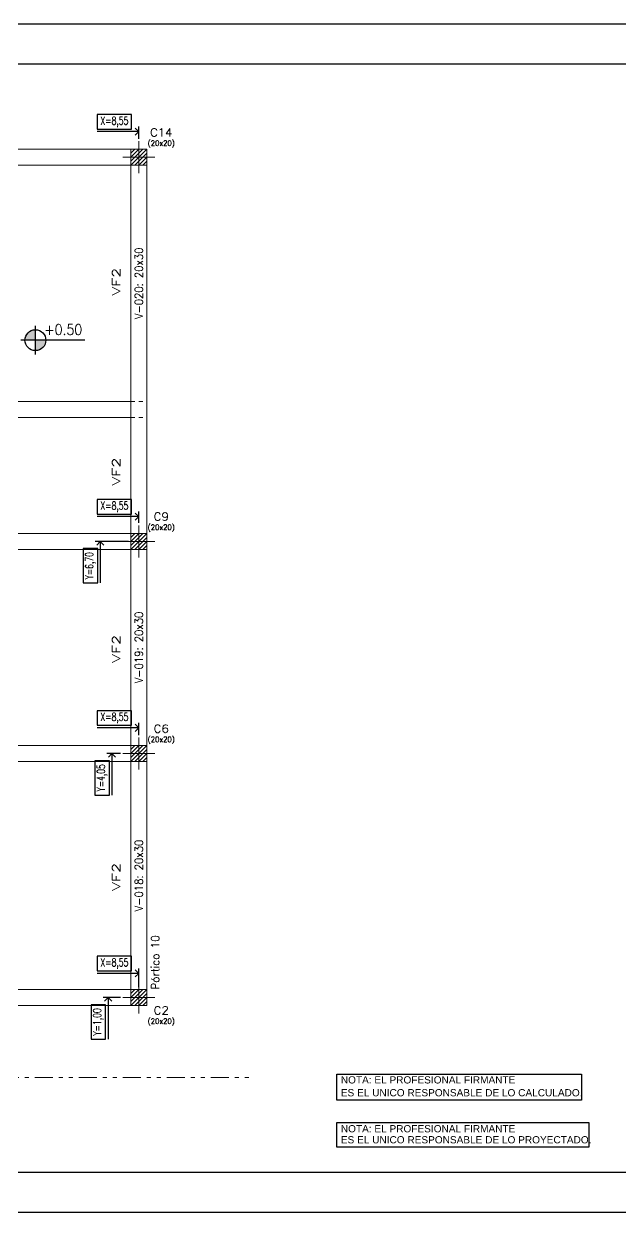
# Model space of a CAD drawing. Header units: millimetres. Extents: x 2686.2 to 2770.2, y 1378.2 to 1450.
# Drawn here: x 2708.4 to 2723.3, y 1420.25 to 1449.95 of the extents above; entities that cross this region are included whole.
import ezdxf
from ezdxf.enums import TextEntityAlignment as Align

# ---------------------------------------------------------------- set-up
doc = ezdxf.new("R2010")
doc.units = ezdxf.units.MM
doc.linetypes.add('CYPE_PUNTO', pattern=[0.075, 0, -0.075])
doc.linetypes.add('CYPE_RAYAPUNTOPUNTO', pattern=[0.45, 0.225, -0.075, 0, -0.075, 0, -0.075])
for name, color, linetype, lineweight in [('0.40', 3, 'Continuous', 40), ('COLUMNA_DIM', 4, 'Continuous', 9), ('COLUMNA_RAYA', 4, 'Continuous', 0), ('COLUMNA_REF', 3, 'Continuous', 9), ('COLUMNAS_EJES', 1, 'Continuous', 0), ('COTA-NIVE-CORT-100', 2, 'Continuous', 13), ('COTAS_REPLANTEO', 3, 'CYPE_RAYAPUNTOPUNTO', 0), ('PILAR_HORMIGON', 2, 'Continuous', 20), ('VIG_CARAS', 5, 'Continuous', 9), ('VIG_DIM_VIGAS', 3, 'Continuous', 9), ('VIG_INT_DESC', 6, 'Continuous', 0), ('VIG_REF_PORTICOS', 3, 'Continuous', 9)]:
    doc.layers.add(name, color=color, linetype=linetype, lineweight=lineweight)
doc.layers.add('00-FORMATO', color=7, linetype='Continuous')
doc.layers.add('COTAS-PARCIALES', color=2, linetype='Continuous')
doc.styles.add('CYPETXT', font='romans__.ttf', dxfattribs={"height": 0.2})
doc.styles.add('Estilo1', font='romans.shx', dxfattribs={"width": 0.85, "height": 0.12})
doc.styles.add('FORMATO', font='swiss.ttf')
doc.styles.add('ROMANS-ICR', font='romans.shx', dxfattribs={"width": 0.7})
doc.dimstyles.new('COTA 1-100 Prog. X', dxfattribs={"dimscale": 0.1, "dimtxt": 2, "dimasz": 1.8, "dimexe": 1.25, "dimexo": 0.625, "dimgap": -0.625, "dimtad": 1, "dimjust": 2, "dimlfac": 0.5, "dimzin": 1, "dimtxsty": 'ROMANS-ICR', "dimblk": 'OPEN90', "dimcen": 2.5, "dimse1": 1, "dimsd1": 1, "dimclrt": 3, "dimadec": 0, "dimazin": 0, "dimtfac": 1, "dimtmove": 0, "dimatfit": 3, "dimfxl": 1.25, "dimarcsym": 0})
doc.dimstyles.new('COTA 1-100 Prog.Y', dxfattribs={"dimscale": 0.1, "dimtxt": 2, "dimasz": 1.8, "dimexe": 1.25, "dimexo": 0.625, "dimgap": -0.625, "dimtad": 1, "dimjust": 2, "dimlfac": 0.5, "dimzin": 1, "dimtxsty": 'ROMANS-ICR', "dimblk": 'OPEN90', "dimcen": 2.5, "dimse1": 1, "dimsd1": 1, "dimclrt": 3, "dimadec": 0, "dimazin": 0, "dimtfac": 1, "dimtmove": 0, "dimatfit": 3, "dimfxl": 1.25, "dimarcsym": 0})

# ---------------------------------------------------------------- blocks, each defined once
blk = doc.blocks.new('Ejes de la columna')
at = {"layer": 'COLUMNAS_EJES'}
for p, q in [((0, -0.5), (0, 0.5)), ((-0.5, 0), (0.5, 0))]:
    blk.add_line(p, q, dxfattribs=at)
blk = doc.blocks.new('20561296-RAYADO C2')
at = {"layer": 'COLUMNA_RAYA'}
for p, q in [((-0.002, -0.002), (0.002, 0.002)), ((-0.002, -0.001), (0.001, 0.002)), ((-0.002, 0), (0, 0.002)), ((-0.002, 0.001), (-0.001, 0.002)), ((-0.001, -0.002), (0.002, 0.001)), ((0, -0.002), (0.002, 0)), ((0.001, -0.002), (0.002, -0.001))]:
    blk.add_line(p, q, dxfattribs=at)
blk = doc.blocks.new('20561296-RAYADO C6')
at = {"layer": 'COLUMNA_RAYA'}
for p, q in [((-0.002, -0.002), (0.002, 0.002)), ((-0.002, -0.001), (0.001, 0.002)), ((-0.002, 0), (0, 0.002)), ((-0.002, 0.001), (-0.001, 0.002)), ((-0.001, -0.002), (0.002, 0.001)), ((0, -0.002), (0.002, 0)), ((0.001, -0.002), (0.002, -0.001))]:
    blk.add_line(p, q, dxfattribs=at)
blk = doc.blocks.new('20561296-RAYADO C9')
at = {"layer": 'COLUMNA_RAYA'}
for p, q in [((-0.002, -0.002), (0.002, 0.002)), ((-0.002, -0.001), (0.001, 0.002)), ((-0.002, 0), (0, 0.002)), ((-0.002, 0.001), (-0.001, 0.002)), ((-0.001, -0.002), (0.002, 0.001)), ((0, -0.002), (0.002, 0)), ((0.001, -0.002), (0.002, -0.001))]:
    blk.add_line(p, q, dxfattribs=at)
blk = doc.blocks.new('20561296-RAYADO C14')
at = {"layer": 'COLUMNA_RAYA'}
for p, q in [((-0.002, -0.002), (0.002, 0.002)), ((-0.002, -0.001), (0.001, 0.002)), ((-0.002, 0), (0, 0.002)), ((-0.002, 0.001), (-0.001, 0.002)), ((-0.001, -0.002), (0.002, 0.001)), ((0, -0.002), (0.002, 0)), ((0.001, -0.002), (0.002, -0.001))]:
    blk.add_line(p, q, dxfattribs=at)
blk = doc.blocks.new('_Open90')
at = {"layer": '0.40', "color": 0, "lineweight": -2}
for p, q in [((0, 0), (-1, 0)), ((-0.5, 0.5), (0, 0)), ((0, 0), (-0.5, -0.5))]:
    blk.add_line(p, q, dxfattribs=at)
blk = doc.blocks.new('*D30')
at = {"color": 0, "lineweight": -2, "transparency": 16777216}
for p, q in [((2711.011, 1437.018), (2710.185, 1437.018)), ((2710.247, 1436.838), (2709.884, 1436.838)), ((2709.884, 1436.838), (2709.884, 1435.979)), ((2710.247, 1435.979), (2710.247, 1436.838)), ((2710.31, 1436.838), (2710.31, 1435.979)), ((2709.884, 1435.979), (2710.247, 1435.979))]:
    blk.add_line(p, q, dxfattribs=at)
at = {"layer": 'Defpoints', "color": 0, "transparency": 16777216}
for p in [(2710.31, 1437.018), (2711.073, 1437.018), (2710.531, 1423.618)]:
    blk.add_point(p, dxfattribs=at)
at = {"color": 0, "lineweight": -2, "transparency": 16777216, "xscale": 0.18, "yscale": 0.18, "zscale": 0.18, "rotation": 90}
blk.add_blockref('_Open90', (2710.31, 1437.018), dxfattribs=at)
at = {"color": 3, "transparency": 16777216, "insert": (2710.066, 1436.409), "char_height": 0.2, "attachment_point": 5, "rotation": 90, "style": 'ROMANS-ICR'}
blk.add_mtext('Y=6,70', dxfattribs=at)
blk = doc.blocks.new('*D31')
at = {"color": 0, "lineweight": -2, "transparency": 16777216}
for p, q in [((2710.811, 1431.718), (2710.476, 1431.718)), ((2710.538, 1431.538), (2710.175, 1431.538)), ((2710.175, 1431.538), (2710.175, 1430.679)), ((2710.538, 1430.679), (2710.538, 1431.538)), ((2710.601, 1431.538), (2710.601, 1430.679)), ((2710.175, 1430.679), (2710.538, 1430.679))]:
    blk.add_line(p, q, dxfattribs=at)
at = {"layer": 'Defpoints', "color": 0, "transparency": 16777216}
for p in [(2710.601, 1431.718), (2710.873, 1431.718), (2710.331, 1423.618)]:
    blk.add_point(p, dxfattribs=at)
at = {"color": 0, "lineweight": -2, "transparency": 16777216, "xscale": 0.18, "yscale": 0.18, "zscale": 0.18, "rotation": 90}
blk.add_blockref('_Open90', (2710.601, 1431.718), dxfattribs=at)
at = {"color": 3, "transparency": 16777216, "insert": (2710.357, 1431.109), "char_height": 0.2, "attachment_point": 5, "rotation": 90, "style": 'ROMANS-ICR'}
blk.add_mtext('Y=4,05', dxfattribs=at)
blk = doc.blocks.new('*D32')
at = {"color": 0, "lineweight": -2, "transparency": 16777216}
for p, q in [((2710.811, 1425.618), (2710.38, 1425.618)), ((2710.443, 1425.438), (2710.08, 1425.438)), ((2710.08, 1425.438), (2710.08, 1424.579)), ((2710.443, 1424.579), (2710.443, 1425.438)), ((2710.505, 1425.438), (2710.505, 1424.579)), ((2710.08, 1424.579), (2710.443, 1424.579))]:
    blk.add_line(p, q, dxfattribs=at)
at = {"layer": 'Defpoints', "color": 0, "transparency": 16777216}
for p in [(2710.505, 1425.618), (2710.873, 1425.618), (2711.106, 1423.618)]:
    blk.add_point(p, dxfattribs=at)
at = {"color": 0, "lineweight": -2, "transparency": 16777216, "xscale": 0.18, "yscale": 0.18, "zscale": 0.18, "rotation": 90}
blk.add_blockref('_Open90', (2710.505, 1425.618), dxfattribs=at)
at = {"color": 3, "transparency": 16777216, "insert": (2710.261, 1425.009), "char_height": 0.2, "attachment_point": 5, "rotation": 90, "style": 'ROMANS-ICR'}
blk.add_mtext('Y=1,00', dxfattribs=at)
blk = doc.blocks.new('*D63')
at = {"color": 0, "lineweight": -2, "transparency": 16777216}
for p, q in [((2711.093, 1447.683), (2710.235, 1447.683)), ((2710.235, 1447.683), (2710.235, 1447.32)), ((2711.093, 1447.32), (2711.093, 1447.683)), ((2710.235, 1447.32), (2711.093, 1447.32)), ((2711.273, 1447.08), (2711.273, 1447.383)), ((2711.093, 1447.258), (2710.235, 1447.258))]:
    blk.add_line(p, q, dxfattribs=at)
at = {"layer": 'Defpoints', "color": 0, "transparency": 16777216}
for p in [(2711.273, 1447.258), (2711.273, 1447.018), (2694.173, 1446.678)]:
    blk.add_point(p, dxfattribs=at)
at = {"color": 0, "lineweight": -2, "transparency": 16777216, "xscale": 0.18, "yscale": 0.18, "zscale": 0.18}
blk.add_blockref('_Open90', (2711.273, 1447.258), dxfattribs=at)
at = {"color": 3, "transparency": 16777216, "insert": (2710.664, 1447.502), "char_height": 0.2, "attachment_point": 5, "style": 'ROMANS-ICR'}
blk.add_mtext('X=8,55', dxfattribs=at)
blk = doc.blocks.new('*D68')
at = {"color": 0, "lineweight": -2, "transparency": 16777216}
for p, q in [((2711.093, 1438.063), (2710.235, 1438.063)), ((2710.235, 1438.063), (2710.235, 1437.7)), ((2711.093, 1437.7), (2711.093, 1438.063)), ((2710.235, 1437.7), (2711.093, 1437.7)), ((2711.093, 1437.638), (2710.235, 1437.638)), ((2711.273, 1437.48), (2711.273, 1437.763))]:
    blk.add_line(p, q, dxfattribs=at)
at = {"layer": 'Defpoints', "color": 0, "transparency": 16777216}
for p in [(2694.173, 1437.493), (2711.273, 1437.638), (2711.273, 1437.418)]:
    blk.add_point(p, dxfattribs=at)
at = {"color": 0, "lineweight": -2, "transparency": 16777216, "xscale": 0.18, "yscale": 0.18, "zscale": 0.18}
blk.add_blockref('_Open90', (2711.273, 1437.638), dxfattribs=at)
at = {"color": 3, "transparency": 16777216, "insert": (2710.664, 1437.882), "char_height": 0.2, "attachment_point": 5, "style": 'ROMANS-ICR'}
blk.add_mtext('X=8,55', dxfattribs=at)
blk = doc.blocks.new('*D70')
at = {"color": 0, "lineweight": -2, "transparency": 16777216}
for p, q in [((2711.093, 1432.786), (2710.235, 1432.786)), ((2710.235, 1432.786), (2710.235, 1432.423)), ((2711.093, 1432.423), (2711.093, 1432.786)), ((2711.273, 1432.18), (2711.273, 1432.485)), ((2710.235, 1432.423), (2711.093, 1432.423)), ((2711.093, 1432.36), (2710.235, 1432.36))]:
    blk.add_line(p, q, dxfattribs=at)
at = {"layer": 'Defpoints', "color": 0, "transparency": 16777216}
for p in [(2711.273, 1432.36), (2711.273, 1432.118), (2694.173, 1431.728)]:
    blk.add_point(p, dxfattribs=at)
at = {"color": 0, "lineweight": -2, "transparency": 16777216, "xscale": 0.18, "yscale": 0.18, "zscale": 0.18}
blk.add_blockref('_Open90', (2711.273, 1432.36), dxfattribs=at)
at = {"color": 3, "transparency": 16777216, "insert": (2710.664, 1432.604), "char_height": 0.2, "attachment_point": 5, "style": 'ROMANS-ICR'}
blk.add_mtext('X=8,55', dxfattribs=at)
blk = doc.blocks.new('*D73')
at = {"color": 0, "lineweight": -2, "transparency": 16777216}
for p, q in [((2711.093, 1426.65), (2710.235, 1426.65)), ((2710.235, 1426.65), (2710.235, 1426.287)), ((2711.093, 1426.287), (2711.093, 1426.65)), ((2710.235, 1426.287), (2711.093, 1426.287)), ((2711.093, 1426.224), (2710.235, 1426.224)), ((2711.273, 1425.877), (2711.273, 1426.349))]:
    blk.add_line(p, q, dxfattribs=at)
at = {"layer": 'Defpoints', "color": 0, "transparency": 16777216}
for p in [(2711.273, 1426.224), (2711.273, 1425.815), (2694.173, 1424.903)]:
    blk.add_point(p, dxfattribs=at)
at = {"color": 0, "lineweight": -2, "transparency": 16777216, "xscale": 0.18, "yscale": 0.18, "zscale": 0.18}
blk.add_blockref('_Open90', (2711.273, 1426.224), dxfattribs=at)
at = {"color": 3, "transparency": 16777216, "insert": (2710.664, 1426.468), "char_height": 0.2, "attachment_point": 5, "style": 'ROMANS-ICR'}
blk.add_mtext('X=8,55', dxfattribs=at)

msp = doc.modelspace()

# ---------------------------------------------------------------- hatches: boundary and pattern name
at = {"layer": 'COTAS-PARCIALES', "ltscale": 0.25}
h = msp.add_hatch(color=256, dxfattribs=at)
h.dxf.hatch_style = 1
h.paths.add_polyline_path([(2708.689, 1442.047), (2708.689, 1442.308, 0.414214), (2708.427, 1442.047)])
h.paths.add_polyline_path([(2708.689, 1441.785, 0.414214), (2708.95, 1442.047), (2708.689, 1442.047)])

# ---------------------------------------------------------------- linework, layer by layer
at = {"layer": '00-FORMATO', "color": 3, "ltscale": 0.1}
for p, q in [((2686.192, 1449.954), (2770.192, 1449.954)), ((2688.692, 1448.954), (2769.192, 1448.954)), ((2688.692, 1421.254), (2769.192, 1421.254)), ((2686.192, 1420.254), (2770.192, 1420.254))]:
    msp.add_line(p, q, dxfattribs=at)
at = {"layer": 'COTA-NIVE-CORT-100', "lineweight": -2}
for points in [[(2716.219, 1423.705), (2722.325, 1423.705), (2722.325, 1423.058), (2716.219, 1423.058)], [(2716.219, 1422.498), (2722.513, 1422.498), (2722.513, 1421.882), (2716.219, 1421.882)]]:
    msp.add_lwpolyline(points, close=True, dxfattribs=at)
at = {"layer": 'COTAS-PARCIALES', "ltscale": 0.25}
for p, q in [((2708.689, 1441.685), (2708.689, 1442.408)), ((2709.927, 1442.047), (2708.327, 1442.047))]:
    msp.add_line(p, q, dxfattribs=at)
msp.add_circle((2708.689, 1442.047), 0.261, dxfattribs=at)
at = {"layer": 'COTAS_REPLANTEO', "ltscale": 2}
msp.add_line((2692.173, 1423.618), (2714.167, 1423.618), dxfattribs=at)
at = {"layer": 'PILAR_HORMIGON'}
for points in [[(2711.073, 1446.418), (2711.473, 1446.418), (2711.473, 1446.818), (2711.073, 1446.818), (2711.073, 1446.418)], [(2711.073, 1436.818), (2711.473, 1436.818), (2711.473, 1437.218), (2711.073, 1437.218), (2711.073, 1436.818)], [(2711.073, 1431.518), (2711.473, 1431.518), (2711.473, 1431.918), (2711.073, 1431.918), (2711.073, 1431.518)], [(2711.073, 1425.418), (2711.473, 1425.418), (2711.473, 1425.818), (2711.073, 1425.818), (2711.073, 1425.418)]]:
    msp.add_lwpolyline(points, dxfattribs=at)
at = {"layer": 'VIG_CARAS'}
for p, q in [((2703.923, 1446.818), (2711.073, 1446.818)), ((2703.923, 1446.418), (2711.073, 1446.418)), ((2711.073, 1437.218), (2711.073, 1446.418)), ((2711.473, 1437.218), (2711.473, 1446.418)), ((2702.673, 1440.518), (2711.073, 1440.518)), ((2702.673, 1440.118), (2711.073, 1440.118)), ((2702.673, 1437.218), (2711.073, 1437.218)), ((2702.673, 1436.818), (2711.073, 1436.818)), ((2711.073, 1431.918), (2711.073, 1436.818)), ((2711.473, 1431.918), (2711.473, 1436.818)), ((2702.673, 1431.918), (2711.073, 1431.918)), ((2702.673, 1431.518), (2711.073, 1431.518)), ((2711.073, 1425.818), (2711.073, 1431.518)), ((2711.473, 1425.818), (2711.473, 1431.518)), ((2702.773, 1425.818), (2711.073, 1425.818)), ((2702.773, 1425.418), (2711.073, 1425.418))]:
    msp.add_line(p, q, dxfattribs=at)
at = {"layer": 'VIG_CARAS', "linetype": 'CYPE_PUNTO'}
for p, q in [((2711.073, 1440.518), (2711.473, 1440.518)), ((2711.073, 1440.118), (2711.473, 1440.118))]:
    msp.add_line(p, q, dxfattribs=at)

# ---------------------------------------------------------------- block references
at = {"layer": 'COLUMNA_RAYA', "xscale": 100, "yscale": 100, "zscale": 100}
for name, p in [('20561296-RAYADO C14', (2711.273, 1446.618)), ('20561296-RAYADO C9', (2711.273, 1437.018)), ('20561296-RAYADO C6', (2711.273, 1431.718)), ('20561296-RAYADO C2', (2711.273, 1425.618))]:
    msp.add_blockref(name, p, dxfattribs=at)
at = {"layer": 'COLUMNAS_EJES', "xscale": 0.8, "yscale": 0.8, "zscale": 2}
for p in [(2711.273, 1446.618), (2711.273, 1437.018), (2711.273, 1431.718), (2711.273, 1425.618)]:
    msp.add_blockref('Ejes de la columna', p, dxfattribs=at)

# ---------------------------------------------------------------- texts
at = {"layer": '00-FORMATO', "color": 2, "style": 'FORMATO'}
for s, p in [('NOTA: EL PROFESIONAL FIRMANTE', (2716.318, 1423.472)), ('ES EL UNICO RESPONSABLE DE LO CALCULADO.', (2716.318, 1423.151)), ('NOTA: EL PROFESIONAL FIRMANTE', (2716.318, 1422.251)), ('ES EL UNICO RESPONSABLE DE LO PROYECTADO.', (2716.318, 1421.975))]:
    msp.add_text(s, height=0.18, dxfattribs=at).set_placement(p)
at = {"layer": 'COLUMNA_DIM', "lineweight": 0, "style": 'CYPETXT', "width": 0.842426}
for p, p2 in [((2711.493, 1446.904), (2712.171, 1446.904)), ((2711.493, 1437.304), (2712.171, 1437.304)), ((2711.493, 1432.004), (2712.171, 1432.004)), ((2711.493, 1424.964), (2712.171, 1424.964))]:
    msp.add_text('(20x20)', height=0.1333, dxfattribs=at).set_placement(p, p2, align=Align.FIT)
at = {"layer": 'COLUMNA_REF', "style": 'CYPETXT'}
for s, width, p, p2 in [('C14', 0.883061, (2711.556, 1447.138), (2712.108, 1447.138)), ('C9', 0.887949, (2711.64, 1437.538), (2712.024, 1437.538)), ('C6', 0.887949, (2711.64, 1432.238), (2712.024, 1432.238)), ('C2', 0.887949, (2711.64, 1425.198), (2712.024, 1425.198))]:
    msp.add_text(s, height=0.2, dxfattribs=dict(at, width=width)).set_placement(p, p2, align=Align.FIT)
at = {"layer": 'COTAS-PARCIALES', "color": 2, "ltscale": 0.25, "insert": (2708.95, 1442.447), "char_height": 0.27, "width": 1.18842, "attachment_point": 1, "style": 'Estilo1'}
msp.add_mtext('\\pi-0.035694;+0.50', dxfattribs=at)
at = {"layer": 'VIG_DIM_VIGAS', "style": 'CYPETXT', "width": 0.800794}
for s, p, p2 in [('V-020: 20x30', (2711.373, 1442.572), (2711.373, 1444.363)), ('V-019: 20x30', (2711.373, 1433.472), (2711.373, 1435.263)), ('V-018: 20x30', (2711.373, 1427.772), (2711.373, 1429.563))]:
    msp.add_text(s, height=0.2, rotation=90, dxfattribs=at).set_placement(p, p2, align=Align.FIT)
at = {"layer": 'VIG_INT_DESC', "style": 'CYPETXT', "width": 1.299367}
for p, p2 in [((2710.808, 1443.156), (2710.81, 1443.858)), ((2710.808, 1438.409), (2710.81, 1439.111)), ((2710.808, 1433.98), (2710.81, 1434.682)), ((2710.808, 1428.28), (2710.81, 1428.982))]:
    msp.add_text('VF2', height=0.2, rotation=89.822, dxfattribs=at).set_placement(p, p2, align=Align.FIT)
at = {"layer": 'VIG_REF_PORTICOS', "style": 'CYPETXT', "width": 0.819957}
msp.add_text('Pórtico 10', height=0.2, rotation=90, dxfattribs=at).set_placement((2711.783, 1425.818), (2711.783, 1427.174), align=Align.FIT)

# ---------------------------------------------------------------- dimensions: what is measured, and where the dimension line sits
for base, p1, p2, picture, middle in [((2711.273, 1447.258), (2694.173, 1446.678), (2711.273, 1447.018), '*D63', (2710.664, 1447.502)), ((2711.273, 1437.638), (2694.173, 1437.493), (2711.273, 1437.418), '*D68', (2710.664, 1437.882)), ((2711.273, 1432.36), (2694.173, 1431.728), (2711.273, 1432.118), '*D70', (2710.664, 1432.604)), ((2711.273, 1426.224), (2694.173, 1424.903), (2711.273, 1425.815), '*D73', (2710.664, 1426.468))]:
    dim = msp.add_linear_dim(base=base, p1=p1, p2=p2, dimstyle='COTA 1-100 Prog. X', override={"dimpost": 'X=<>'})
    dim.commit()
    dim.dimension.update_dxf_attribs({"geometry": picture, "text_midpoint": middle})
for base, p1, p2, picture, middle in [((2710.31, 1437.018), (2710.531, 1423.618), (2711.073, 1437.018), '*D30', (2710.066, 1436.409)), ((2710.601, 1431.718), (2710.331, 1423.618), (2710.873, 1431.718), '*D31', (2710.357, 1431.109)), ((2710.505, 1425.618), (2711.106, 1423.618), (2710.873, 1425.618), '*D32', (2710.261, 1425.009))]:
    dim = msp.add_linear_dim(base=base, p1=p1, p2=p2, angle=90, dimstyle='COTA 1-100 Prog.Y', override={"dimpost": 'Y=<>'})
    dim.commit()
    dim.dimension.update_dxf_attribs({"geometry": picture, "text_midpoint": middle})

doc.saveas('drawing.dxf')
